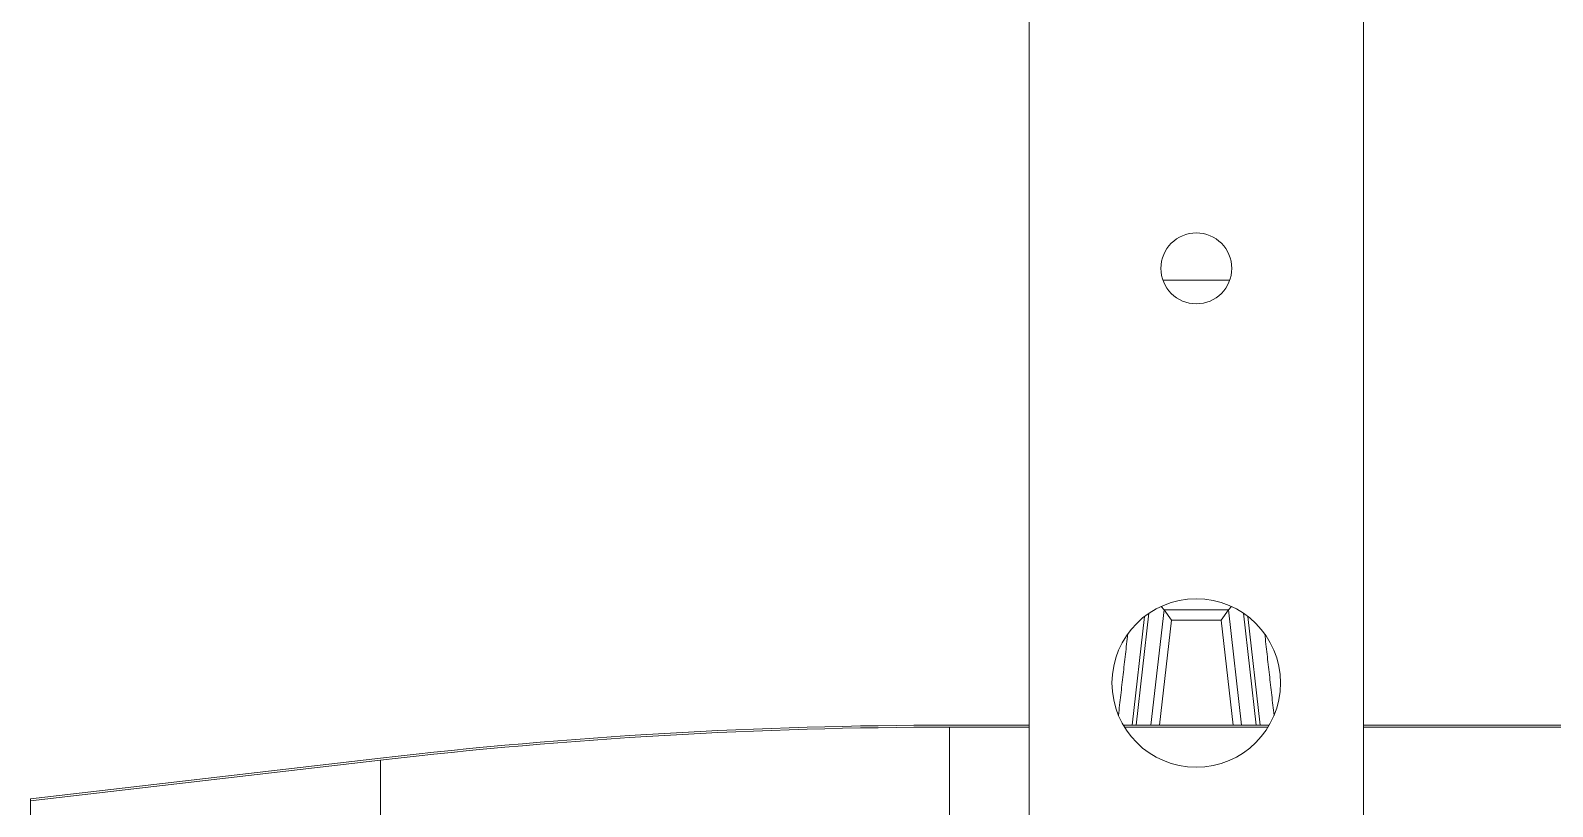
# Model space of a CAD drawing. Extents: x 12.1 to 108.7, y 1 to 80.4.
# Drawn here: x 14.81 to 20.5, y 34.97 to 37.87 of the extents above; entities that cross this region are included whole.
import ezdxf

# ---------------------------------------------------------------- set-up
doc = ezdxf.new("R2010")
doc.units = 0
doc.header["$MEASUREMENT"] = 0
doc.linetypes.add('SLD-Solid', pattern=[0])
doc.layers.add('OBJECT', color=7, linetype='CONTINUOUS')

msp = doc.modelspace()

# ---------------------------------------------------------------- linework, layer by layer
at = {"layer": 'OBJECT', "linetype": 'SLD-Solid', "lineweight": 15}
for p, q in [((18.5406, 40.2035), (18.5392, 31.8509)), ((19.7906, 40.2033), (19.7892, 31.8507)), ((19.0401, 36.9404), (19.29, 36.9404)), ((18.9715, 35.6831), (18.9251, 35.2768)), ((18.9403, 35.2768), (18.988, 35.6951)), ((19.0447, 35.7084), (18.9955, 35.2768)), ((19.0447, 35.7085), (19.0337, 35.7208)), ((19.0447, 35.7084), (19.0447, 35.7085)), ((19.285, 35.7085), (19.0447, 35.7085)), ((19.0719, 35.6692), (19.0447, 35.7084)), ((19.2578, 35.6691), (19.2849, 35.7084)), ((19.285, 35.7085), (19.2849, 35.7084)), ((19.334, 35.2768), (19.2849, 35.7084)), ((19.285, 35.7085), (19.296, 35.7208)), ((19.3417, 35.695), (19.3893, 35.2768)), ((19.4044, 35.2768), (19.3582, 35.683)), ((19.0271, 35.2768), (19.0719, 35.6692)), ((19.0719, 35.6692), (19.2578, 35.6691)), ((19.2578, 35.6691), (19.3025, 35.2768)), ((18.5398, 35.2768), (18.2425, 35.2768)), ((18.2425, 35.2694), (18.2425, 33.4518)), ((18.5398, 35.2694), (18.2425, 35.2694)), ((19.4375, 35.2768), (18.8921, 35.2768)), ((19.4331, 35.2694), (18.8965, 35.2694)), ((20.6343, 35.2768), (19.7898, 35.2768)), ((20.6343, 35.2694), (19.7898, 35.2694)), ((16.1155, 35.1537), (14.8063, 35.0018)), ((16.1155, 35.1463), (14.8063, 34.9944)), ((16.1155, 35.1463), (16.1155, 33.7433)), ((14.8063, 35.0018), (14.8063, 34.9944)), ((14.8063, 34.9944), (14.8063, 33.7218))]:
    msp.add_line(p, q, dxfattribs=at)
for centre, radius in [((19.1651, 36.9844), 0.1325), ((19.1648, 35.4344), 0.315)]:
    msp.add_circle(centre, radius, dxfattribs=at)
for centre in [(18.2425, 16.8299), (18.2425, 16.8225)]:
    msp.add_arc(centre, 18.4468, 90, 96.62117, dxfattribs=at)
for points in [[(18.9087, 35.6178), (18.874, 35.3134)], [(19.4556, 35.3133), (19.421, 35.6177)]]:
    msp.add_open_spline(points, degree=1, dxfattribs=at)

doc.saveas('drawing.dxf')
